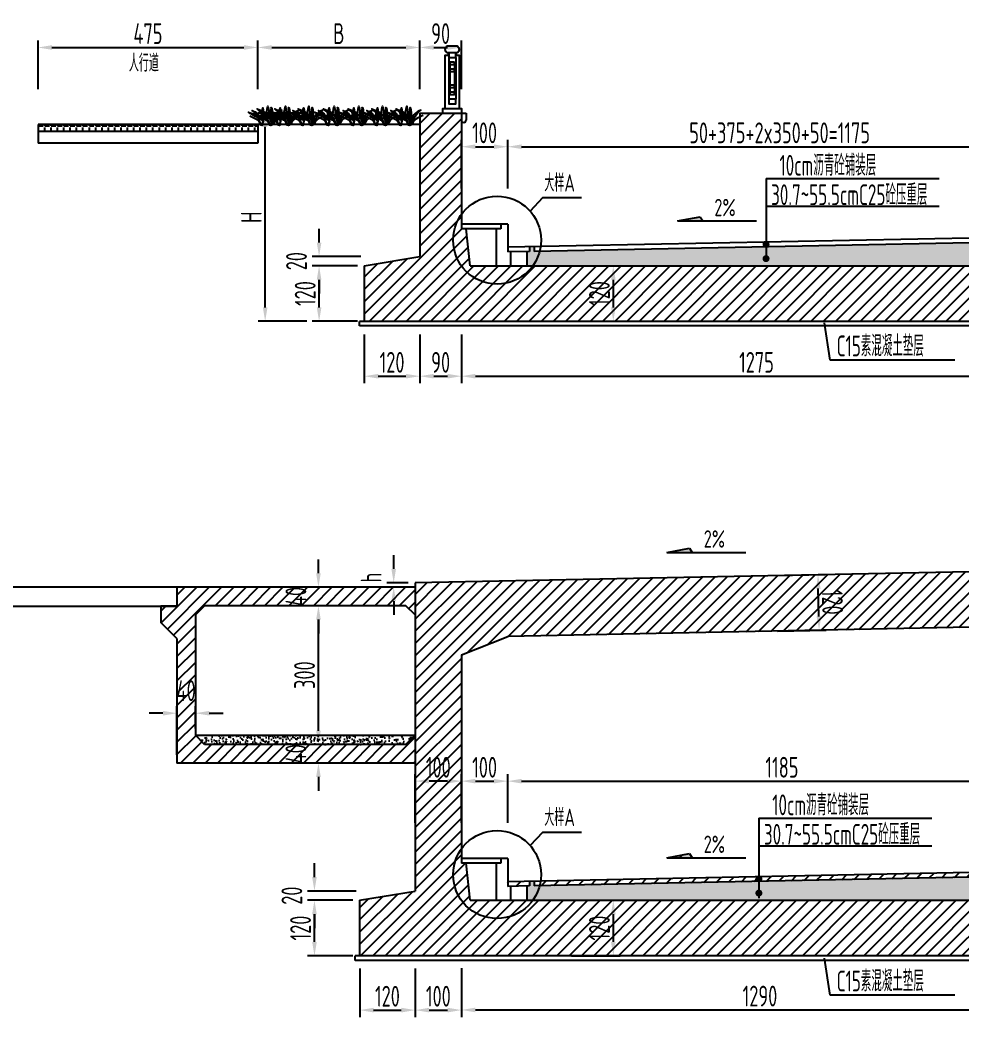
# Model space of a CAD drawing. Header units: millimetres. Extents: x -29538 to 115583, y -232866 to 15404.
# Drawn here: x -846 to 1190, y -2178 to -23 of the extents above; entities that cross this region are included whole.
import ezdxf
from ezdxf.enums import TextEntityAlignment as Align

# ---------------------------------------------------------------- set-up
doc = ezdxf.new("R2010")
doc.units = ezdxf.units.MM
doc.header["$LTSCALE"] = 10
doc.header["$MEASUREMENT"] = 0
for name, color, linetype in [('3', 3, 'Continuous'), ('填充', 8, 'Continuous'), ('尺寸', 4, 'Continuous'), ('文字', 7, 'Continuous'), ('标注', 4, 'Continuous'), ('栏杆', 8, 'Continuous'), ('次轮廓线', 7, 'Continuous'), ('轮廓线', 1, 'Continuous')]:
    doc.layers.add(name, color=color, linetype=linetype)
doc.styles.get("Standard").update_dxf_attribs({"font": 'gbenor.shx', "width": 0.75, "bigfont": 'gbcbig.shx'})
doc.dimstyles.new('150', dxfattribs={"dimscale": 15, "dimtxt": 3, "dimasz": 2, "dimexe": 1, "dimexo": 1, "dimgap": 0.5, "dimtad": 1, "dimdec": 1, "dimdsep": 46, "dimtxsty": 'Standard', "dimcen": 0.5, "dimadec": 0, "dimazin": 0, "dimtfac": 1, "dimtdec": 1, "dimtofl": 0, "dimtmove": 2, "dimatfit": 3, "dimfxl": 0, "dimtolj": 1, "dimtzin": 0, "dimarcsym": 0})

# ---------------------------------------------------------------- blocks, each defined once
blk = doc.blocks.new('*D1')
at = {"layer": 'Defpoints', "color": 0}
for p in [(17.9, -534.7), (-102.1, -674.7), (17.9, -793.3)]:
    blk.add_point(p, dxfattribs=at)
at = {"layer": '标注', "color": 0, "lineweight": -2}
for p, q in [((-102.1, -703.3), (-102.1, -808.3)), ((17.9, -703.3), (17.9, -808.3)), ((-72.1, -793.3), (-12.1, -793.3))]:
    blk.add_line(p, q, dxfattribs=at)
at = {"layer": '标注', "color": 0}
for points in [[(-72.1, -788.3), (-72.1, -798.3), (-102.1, -793.3)], [(-12.1, -788.3), (-12.1, -798.3), (17.9, -793.3)]]:
    blk.add_solid(points, dxfattribs=at)
at = {"layer": '标注', "color": 0, "insert": (-42.1, -763.3), "char_height": 45, "attachment_point": 5}
blk.add_mtext('\\A1;120', dxfattribs=at)
blk = doc.blocks.new('*D2')
at = {"layer": 'Defpoints', "color": 0}
for p in [(107.9, -474.7), (17.9, -534.7), (107.9, -793.3)]:
    blk.add_point(p, dxfattribs=at)
at = {"layer": '标注', "color": 0, "lineweight": -2}
for p, q in [((17.9, -703.3), (17.9, -808.3)), ((107.9, -703.3), (107.9, -808.3)), ((47.9, -793.3), (77.9, -793.3))]:
    blk.add_line(p, q, dxfattribs=at)
at = {"layer": '标注', "color": 0}
for points in [[(47.9, -788.3), (47.9, -798.3), (17.9, -793.3)], [(77.9, -788.3), (77.9, -798.3), (107.9, -793.3)]]:
    blk.add_solid(points, dxfattribs=at)
at = {"layer": '标注', "color": 0, "insert": (62.9, -763.3), "char_height": 45, "attachment_point": 5}
blk.add_mtext('\\A1;90', dxfattribs=at)
blk = doc.blocks.new('*D3')
at = {"layer": 'Defpoints', "color": 0}
for p in [(107.9, -474.7), (1382.9, -554.7), (1382.9, -793.3)]:
    blk.add_point(p, dxfattribs=at)
at = {"layer": '标注', "color": 0, "lineweight": -2}
for p, q in [((107.9, -703.3), (107.9, -808.3)), ((1382.9, -703.3), (1382.9, -808.3)), ((137.9, -793.3), (1352.9, -793.3))]:
    blk.add_line(p, q, dxfattribs=at)
at = {"layer": '标注', "color": 0}
for points in [[(137.9, -788.3), (137.9, -798.3), (107.9, -793.3)], [(1352.9, -788.3), (1352.9, -798.3), (1382.9, -793.3)]]:
    blk.add_solid(points, dxfattribs=at)
at = {"layer": '标注', "color": 0, "insert": (745.4, -763.3), "char_height": 45, "attachment_point": 5}
blk.add_mtext('\\A1;1275', dxfattribs=at)
blk = doc.blocks.new('*D8')
at = {"layer": 'Defpoints', "color": 0}
for p in [(-199.8, -554.7), (-102.1, -554.7), (-102.1, -674.7)]:
    blk.add_point(p, dxfattribs=at)
at = {"layer": '标注', "color": 0, "lineweight": -2}
for p, q in [((-117.1, -554.7), (-214.8, -554.7)), ((-199.8, -644.7), (-199.8, -584.7)), ((-117.1, -674.7), (-214.8, -674.7))]:
    blk.add_line(p, q, dxfattribs=at)
at = {"layer": '标注', "color": 0}
for points in [[(-204.8, -584.7), (-194.8, -584.7), (-199.8, -554.7)], [(-204.8, -644.7), (-194.8, -644.7), (-199.8, -674.7)]]:
    blk.add_solid(points, dxfattribs=at)
at = {"layer": '标注', "color": 0, "insert": (-229.8, -614.7), "char_height": 45, "attachment_point": 5, "rotation": 90}
blk.add_mtext('\\A1;120', dxfattribs=at)
blk = doc.blocks.new('*D9')
at = {"layer": 'Defpoints', "color": 0}
for p in [(-199.8, -534.7), (17.9, -534.7), (-102.1, -554.7)]:
    blk.add_point(p, dxfattribs=at)
at = {"layer": '标注', "color": 0, "lineweight": -2}
for p, q in [((-199.8, -504.7), (-199.8, -474.7)), ((-109.8, -534.7), (-214.8, -534.7)), ((-117.1, -554.7), (-214.8, -554.7)), ((-199.8, -584.7), (-199.8, -614.7))]:
    blk.add_line(p, q, dxfattribs=at)
at = {"layer": '标注', "color": 0}
for points in [[(-204.8, -504.7), (-194.8, -504.7), (-199.8, -534.7)], [(-204.8, -584.7), (-194.8, -584.7), (-199.8, -554.7)]]:
    blk.add_solid(points, dxfattribs=at)
at = {"layer": '标注', "color": 0, "insert": (-248.6, -544.7), "char_height": 45, "attachment_point": 5, "rotation": 90}
blk.add_mtext('\\A1;20', dxfattribs=at)
blk = doc.blocks.new('*D10')
at = {"color": 0, "lineweight": -2}
for p, q in [((346, -554.7), (451, -554.7)), ((436, -584.7), (436, -644.7)), ((346, -674.7), (451, -674.7))]:
    blk.add_line(p, q, dxfattribs=at)
at = {"color": 0}
for points in [[(431, -584.7), (441, -584.7), (436, -554.7)], [(431, -644.7), (441, -644.7), (436, -674.7)]]:
    blk.add_solid(points, dxfattribs=at)
at = {"layer": 'Defpoints', "color": 0}
for p in [(126.9, -554.7), (-112.1, -674.7), (436, -674.7)]:
    blk.add_point(p, dxfattribs=at)
at = {"color": 0, "insert": (406, -614.7), "char_height": 45, "attachment_point": 5, "rotation": 90}
blk.add_mtext('\\A1;120', dxfattribs=at)
blk = doc.blocks.new('*D11')
at = {"color": 0, "lineweight": -2}
for p, q in [((17.9, -173), (17.9, -68)), ((47.9, -83), (77.9, -83)), ((107.9, -173), (107.9, -68))]:
    blk.add_line(p, q, dxfattribs=at)
at = {"color": 0}
for points in [[(47.9, -78), (47.9, -88), (17.9, -83)], [(77.9, -78), (77.9, -88), (107.9, -83)]]:
    blk.add_solid(points, dxfattribs=at)
at = {"layer": 'Defpoints', "color": 0}
for p in [(107.9, -83), (17.9, -224.7), (107.9, -224.7)]:
    blk.add_point(p, dxfattribs=at)
at = {"color": 0, "insert": (62.9, -53), "char_height": 45, "attachment_point": 5}
blk.add_mtext('\\A1;90', dxfattribs=at)
blk = doc.blocks.new('*D12')
at = {"layer": 'Defpoints', "color": 0}
for p in [(207.9, -297.4), (207.9, -464.7), (107.9, -474.7)]:
    blk.add_point(p, dxfattribs=at)
at = {"layer": '标注', "color": 0, "lineweight": -2}
for p, q in [((107.9, -387.4), (107.9, -282.4)), ((137.9, -297.4), (177.9, -297.4)), ((207.9, -387.4), (207.9, -282.4))]:
    blk.add_line(p, q, dxfattribs=at)
at = {"layer": '标注', "color": 0}
for points in [[(137.9, -292.4), (137.9, -302.4), (107.9, -297.4)], [(177.9, -292.4), (177.9, -302.4), (207.9, -297.4)]]:
    blk.add_solid(points, dxfattribs=at)
at = {"layer": '标注', "color": 0, "insert": (157.9, -267.4), "char_height": 45, "attachment_point": 5}
blk.add_mtext('\\A1;100', dxfattribs=at)
blk = doc.blocks.new('*D13')
at = {"layer": 'Defpoints', "color": 0}
for p in [(1382.9, -297.4), (207.9, -464.7), (1382.9, -491.2)]:
    blk.add_point(p, dxfattribs=at)
at = {"layer": '标注', "color": 0, "lineweight": -2}
for p, q in [((207.9, -387.4), (207.9, -282.4)), ((237.9, -297.4), (1352.9, -297.4)), ((1382.9, -387.4), (1382.9, -282.4))]:
    blk.add_line(p, q, dxfattribs=at)
at = {"layer": '标注', "color": 0}
for points in [[(237.9, -292.4), (237.9, -302.4), (207.9, -297.4)], [(1352.9, -292.4), (1352.9, -302.4), (1382.9, -297.4)]]:
    blk.add_solid(points, dxfattribs=at)
at = {"layer": '标注', "color": 0, "insert": (795.4, -267.4), "char_height": 45, "attachment_point": 5}
blk.add_mtext('\\A1;50+375+2x350+50=1175', dxfattribs=at)
blk = doc.blocks.new('*D18')
at = {"layer": 'Defpoints', "color": 0}
for p in [(7.9, -1905.7), (-112.1, -2045.7), (7.9, -2163)]:
    blk.add_point(p, dxfattribs=at)
at = {"layer": '标注', "color": 0, "lineweight": -2}
for p, q in [((-112.1, -2073), (-112.1, -2178)), ((7.9, -2073), (7.9, -2178)), ((-82.1, -2163), (-22.1, -2163))]:
    blk.add_line(p, q, dxfattribs=at)
at = {"layer": '标注', "color": 0}
for points in [[(-82.1, -2158), (-82.1, -2168), (-112.1, -2163)], [(-22.1, -2158), (-22.1, -2168), (7.9, -2163)]]:
    blk.add_solid(points, dxfattribs=at)
at = {"layer": '标注', "color": 0, "insert": (-52.1, -2133), "char_height": 45, "attachment_point": 5}
blk.add_mtext('\\A1;120', dxfattribs=at)
blk = doc.blocks.new('*D23')
at = {"layer": 'Defpoints', "color": 0}
for p in [(107.9, -1845.7), (7.9, -1905.7), (107.9, -2163)]:
    blk.add_point(p, dxfattribs=at)
at = {"layer": '标注', "color": 0, "lineweight": -2}
for p, q in [((7.9, -2073), (7.9, -2178)), ((107.9, -2073), (107.9, -2178)), ((37.9, -2163), (77.9, -2163))]:
    blk.add_line(p, q, dxfattribs=at)
at = {"layer": '标注', "color": 0}
for points in [[(37.9, -2158), (37.9, -2168), (7.9, -2163)], [(77.9, -2158), (77.9, -2168), (107.9, -2163)]]:
    blk.add_solid(points, dxfattribs=at)
at = {"layer": '标注', "color": 0, "insert": (57.9, -2133), "char_height": 45, "attachment_point": 5}
blk.add_mtext('\\A1;100', dxfattribs=at)
blk = doc.blocks.new('*D24')
at = {"layer": 'Defpoints', "color": 0}
for p in [(107.9, -1845.7), (1397.9, -1925.4), (1397.9, -2162.7)]:
    blk.add_point(p, dxfattribs=at)
at = {"layer": '标注', "color": 0, "lineweight": -2}
for p, q in [((107.9, -2072.7), (107.9, -2177.7)), ((1397.9, -2072.7), (1397.9, -2177.7)), ((137.9, -2162.7), (1367.9, -2162.7))]:
    blk.add_line(p, q, dxfattribs=at)
at = {"layer": '标注', "color": 0}
for points in [[(137.9, -2157.7), (137.9, -2167.7), (107.9, -2162.7)], [(1367.9, -2157.7), (1367.9, -2167.7), (1397.9, -2162.7)]]:
    blk.add_solid(points, dxfattribs=at)
at = {"layer": '标注', "color": 0, "insert": (752.9, -2132.7), "char_height": 45, "attachment_point": 5}
blk.add_mtext('\\A1;1290', dxfattribs=at)
blk = doc.blocks.new('*D29')
at = {"layer": 'Defpoints', "color": 0}
for p in [(-209.8, -1925.7), (-112.1, -1925.7), (-112.1, -2045.7)]:
    blk.add_point(p, dxfattribs=at)
at = {"layer": '标注', "color": 0, "lineweight": -2}
for p, q in [((-127.1, -1925.7), (-224.8, -1925.7)), ((-209.8, -2015.7), (-209.8, -1955.7)), ((-127.1, -2045.7), (-224.8, -2045.7))]:
    blk.add_line(p, q, dxfattribs=at)
at = {"layer": '标注', "color": 0}
for points in [[(-214.8, -1955.7), (-204.8, -1955.7), (-209.8, -1925.7)], [(-214.8, -2015.7), (-204.8, -2015.7), (-209.8, -2045.7)]]:
    blk.add_solid(points, dxfattribs=at)
at = {"layer": '标注', "color": 0, "insert": (-239.8, -1985.7), "char_height": 45, "attachment_point": 5, "rotation": 90}
blk.add_mtext('\\A1;120', dxfattribs=at)
blk = doc.blocks.new('*D30')
at = {"layer": 'Defpoints', "color": 0}
for p in [(-209.8, -1905.7), (7.9, -1905.7), (-112.1, -1925.7)]:
    blk.add_point(p, dxfattribs=at)
at = {"layer": '标注', "color": 0, "lineweight": -2}
for p, q in [((-209.8, -1875.7), (-209.8, -1845.7)), ((-119.8, -1905.7), (-224.8, -1905.7)), ((-127.1, -1925.7), (-224.8, -1925.7)), ((-209.8, -1955.7), (-209.8, -1985.7))]:
    blk.add_line(p, q, dxfattribs=at)
at = {"layer": '标注', "color": 0}
for points in [[(-214.8, -1875.7), (-204.8, -1875.7), (-209.8, -1905.7)], [(-214.8, -1955.7), (-204.8, -1955.7), (-209.8, -1925.7)]]:
    blk.add_solid(points, dxfattribs=at)
at = {"layer": '标注', "color": 0, "insert": (-258.6, -1915.7), "char_height": 45, "attachment_point": 5, "rotation": 90}
blk.add_mtext('\\A1;20', dxfattribs=at)
blk = doc.blocks.new('*D31')
at = {"color": 0, "lineweight": -2}
for p, q in [((346, -1925.7), (451, -1925.7)), ((436, -1955.7), (436, -2015.7)), ((346, -2045.7), (451, -2045.7))]:
    blk.add_line(p, q, dxfattribs=at)
at = {"color": 0}
for points in [[(431, -1955.7), (441, -1955.7), (436, -1925.7)], [(431, -2015.7), (441, -2015.7), (436, -2045.7)]]:
    blk.add_solid(points, dxfattribs=at)
at = {"layer": 'Defpoints', "color": 0}
for p in [(126.9, -1925.7), (-122.1, -2045.7), (436, -2045.7)]:
    blk.add_point(p, dxfattribs=at)
at = {"color": 0, "insert": (406, -1985.7), "char_height": 45, "attachment_point": 5, "rotation": 90}
blk.add_mtext('\\A1;120', dxfattribs=at)
blk = doc.blocks.new('*D19')
at = {"layer": 'Defpoints', "color": 0}
for p in [(207.9, -1668.3), (107.9, -1845.7), (207.9, -1835.7)]:
    blk.add_point(p, dxfattribs=at)
at = {"layer": '标注', "color": 0, "lineweight": -2}
for p, q in [((107.9, -1758.3), (107.9, -1653.3)), ((207.9, -1758.3), (207.9, -1653.3)), ((137.9, -1668.3), (177.9, -1668.3))]:
    blk.add_line(p, q, dxfattribs=at)
at = {"layer": '标注', "color": 0}
for points in [[(137.9, -1663.3), (137.9, -1673.3), (107.9, -1668.3)], [(177.9, -1663.3), (177.9, -1673.3), (207.9, -1668.3)]]:
    blk.add_solid(points, dxfattribs=at)
at = {"layer": '标注', "color": 0, "insert": (157.9, -1638.3), "char_height": 45, "attachment_point": 5}
blk.add_mtext('\\A1;100', dxfattribs=at)
blk = doc.blocks.new('*D20')
at = {"layer": 'Defpoints', "color": 0}
for p in [(1392.9, -1668.3), (207.9, -1835.7), (1392.9, -1862)]:
    blk.add_point(p, dxfattribs=at)
at = {"layer": '标注', "color": 0, "lineweight": -2}
for p, q in [((207.9, -1758.3), (207.9, -1653.3)), ((1392.9, -1758.3), (1392.9, -1653.3)), ((237.9, -1668.3), (1362.9, -1668.3))]:
    blk.add_line(p, q, dxfattribs=at)
at = {"layer": '标注', "color": 0}
for points in [[(237.9, -1663.3), (237.9, -1673.3), (207.9, -1668.3)], [(1362.9, -1663.3), (1362.9, -1673.3), (1392.9, -1668.3)]]:
    blk.add_solid(points, dxfattribs=at)
at = {"layer": '标注', "color": 0, "insert": (800.4, -1638.3), "char_height": 45, "attachment_point": 5}
blk.add_mtext('\\A1;1185', dxfattribs=at)
blk = doc.blocks.new('箭头')
at = {"layer": '尺寸'}
blk.add_hatch(color=256, dxfattribs=at).paths.add_polyline_path([(0, 0), (-0.35, 0.6), (-3.63, 0)])
for p, q in [((-3.63, 0), (-0.35, 0.6)), ((-3.63, 0), (7.74, 0)), ((-0.35, 0.6), (0, 0))]:
    blk.add_line(p, q, dxfattribs=at)
blk = doc.blocks.new('*D33')
at = {"color": 0, "lineweight": -2}
for p, q in [((788.4, -1224.1), (893.4, -1222)), ((880.2, -1312.2), (879, -1252.3)), ((790.8, -1344), (895.8, -1341.9))]:
    blk.add_line(p, q, dxfattribs=at)
at = {"color": 0}
for points in [[(884, -1252.2), (874, -1252.4), (878.4, -1222.3)], [(885.2, -1312.1), (875.2, -1312.3), (880.8, -1342.2)]]:
    blk.add_solid(points, dxfattribs=at)
at = {"layer": 'Defpoints', "color": 0}
for p in [(773, -1224.4), (878.4, -1222.3), (775.4, -1344.3)]:
    blk.add_point(p, dxfattribs=at)
at = {"color": 0, "insert": (909.6, -1281.6), "char_height": 45, "attachment_point": 5, "rotation": 271.1458}
blk.add_mtext('\\A1;120', dxfattribs=at)
blk = doc.blocks.new('*D35')
at = {"color": 0, "lineweight": -2}
for p, q in [((7.9, -1758.3), (7.9, -1653.3)), ((107.9, -1758.3), (107.9, -1653.3)), ((77.9, -1668.3), (37.9, -1668.3))]:
    blk.add_line(p, q, dxfattribs=at)
at = {"color": 0}
for points in [[(37.9, -1663.3), (37.9, -1673.3), (7.9, -1668.3)], [(77.9, -1663.3), (77.9, -1673.3), (107.9, -1668.3)]]:
    blk.add_solid(points, dxfattribs=at)
at = {"layer": 'Defpoints', "color": 0}
for p in [(7.9, -1668.3), (107.9, -1835.7), (7.9, -1905.7)]:
    blk.add_point(p, dxfattribs=at)
at = {"color": 0, "insert": (57.9, -1638.3), "char_height": 45, "attachment_point": 5}
blk.add_mtext('\\A1;100', dxfattribs=at)
blk = doc.blocks.new('*D39')
at = {"color": 0, "lineweight": -2}
for p, q in [((-111.2, -1289.2), (-216.2, -1289.2)), ((-201.2, -1559.2), (-201.2, -1319.2)), ((-111.2, -1589.2), (-216.2, -1589.2))]:
    blk.add_line(p, q, dxfattribs=at)
at = {"color": 0}
for points in [[(-206.2, -1319.2), (-196.2, -1319.2), (-201.2, -1289.2)], [(-206.2, -1559.2), (-196.2, -1559.2), (-201.2, -1589.2)]]:
    blk.add_solid(points, dxfattribs=at)
at = {"layer": 'Defpoints', "color": 0}
for p in [(-201.2, -1289.2), (-12.1, -1289.2), (-12.1, -1589.2)]:
    blk.add_point(p, dxfattribs=at)
at = {"color": 0, "insert": (-231.2, -1439.2), "char_height": 45, "attachment_point": 5, "rotation": 90}
blk.add_mtext('\\A1;300', dxfattribs=at)
blk = doc.blocks.new('*D40')
at = {"color": 0, "lineweight": -2}
for p, q in [((-507.1, -1611.5), (-507.1, -1506.5)), ((-467.1, -1554.2), (-467.1, -1506.5)), ((-537.1, -1521.5), (-567.1, -1521.5)), ((-437.1, -1521.5), (-407.1, -1521.5))]:
    blk.add_line(p, q, dxfattribs=at)
at = {"color": 0}
for points in [[(-537.1, -1516.5), (-537.1, -1526.5), (-507.1, -1521.5)], [(-437.1, -1516.5), (-437.1, -1526.5), (-467.1, -1521.5)]]:
    blk.add_solid(points, dxfattribs=at)
at = {"layer": 'Defpoints', "color": 0}
for p in [(-507.1, -1521.5), (-467.1, -1569.2), (-507.1, -1629.2)]:
    blk.add_point(p, dxfattribs=at)
at = {"color": 0, "insert": (-487.1, -1472.8), "char_height": 45, "attachment_point": 5}
blk.add_mtext('\\A1;40', dxfattribs=at)
blk = doc.blocks.new('*D58')
at = {"color": 0, "lineweight": -2}
for p, q in [((-226.3, -224.7), (-331.3, -224.7)), ((-316.3, -644.7), (-316.3, -254.7)), ((-226.3, -674.7), (-331.3, -674.7))]:
    blk.add_line(p, q, dxfattribs=at)
at = {"color": 0}
for points in [[(-321.3, -254.7), (-311.3, -254.7), (-316.3, -224.7)], [(-321.3, -644.7), (-311.3, -644.7), (-316.3, -674.7)]]:
    blk.add_solid(points, dxfattribs=at)
at = {"layer": 'Defpoints', "color": 0}
for p in [(-316.3, -224.7), (17.9, -224.7), (-112.1, -674.7)]:
    blk.add_point(p, dxfattribs=at)
at = {"color": 0, "insert": (-346.3, -449.7), "char_height": 45, "attachment_point": 5, "rotation": 90}
blk.add_mtext('\\A1;H', dxfattribs=at)
blk = doc.blocks.new('*D59')
at = {"color": 0, "lineweight": -2}
for p, q in [((-201.2, -1559.2), (-201.2, -1529.2)), ((-111.2, -1589.2), (-216.2, -1589.2)), ((-111.2, -1629.2), (-216.2, -1629.2)), ((-201.2, -1659.2), (-201.2, -1689.2))]:
    blk.add_line(p, q, dxfattribs=at)
at = {"color": 0}
for points in [[(-206.2, -1559.2), (-196.2, -1559.2), (-201.2, -1589.2)], [(-206.2, -1659.2), (-196.2, -1659.2), (-201.2, -1629.2)]]:
    blk.add_solid(points, dxfattribs=at)
at = {"layer": 'Defpoints', "color": 0}
for p in [(-201.2, -1589.2), (-12.1, -1589.2), (7.9, -1629.2)]:
    blk.add_point(p, dxfattribs=at)
at = {"color": 0, "insert": (-249.9, -1609.2), "char_height": 45, "attachment_point": 5, "rotation": 90}
blk.add_mtext('\\A1;40', dxfattribs=at)
blk = doc.blocks.new('*D60')
at = {"color": 0, "lineweight": -2}
for p, q in [((-38.6, -1209.7), (-38.6, -1179.7)), ((-7.1, -1239.7), (-53.6, -1239.7)), ((-7.1, -1249.2), (-53.6, -1249.2)), ((-38.6, -1279.2), (-38.6, -1309.2))]:
    blk.add_line(p, q, dxfattribs=at)
at = {"color": 0}
for points in [[(-43.6, -1209.7), (-33.6, -1209.7), (-38.6, -1239.7)], [(-43.6, -1279.2), (-33.6, -1279.2), (-38.6, -1249.2)]]:
    blk.add_solid(points, dxfattribs=at)
at = {"layer": 'Defpoints', "color": 0}
for p in [(-38.6, -1239.7), (7.9, -1239.7), (7.9, -1249.2)]:
    blk.add_point(p, dxfattribs=at)
at = {"color": 0, "insert": (-87.3, -1228.6), "char_height": 45, "attachment_point": 5, "rotation": 90}
blk.add_mtext('\\A1;h', dxfattribs=at)
blk = doc.blocks.new('*D67')
at = {"color": 0, "lineweight": -2}
for p, q in [((-201.2, -1219.2), (-201.2, -1189.2)), ((-111.2, -1249.2), (-216.2, -1249.2)), ((-111.2, -1289.2), (-216.2, -1289.2)), ((-201.2, -1319.2), (-201.2, -1349.2))]:
    blk.add_line(p, q, dxfattribs=at)
at = {"color": 0}
for points in [[(-206.2, -1219.2), (-196.2, -1219.2), (-201.2, -1249.2)], [(-206.2, -1319.2), (-196.2, -1319.2), (-201.2, -1289.2)]]:
    blk.add_solid(points, dxfattribs=at)
at = {"layer": 'Defpoints', "color": 0}
for p in [(-201.2, -1249.2), (7.9, -1249.2), (-12.1, -1289.2)]:
    blk.add_point(p, dxfattribs=at)
at = {"color": 0, "insert": (-249.9, -1269.2), "char_height": 45, "attachment_point": 5, "rotation": 90}
blk.add_mtext('\\A1;40', dxfattribs=at)
blk = doc.blocks.new('*D76')
at = {"color": 0, "lineweight": -2}
for p, q in [((-807.1, -173), (-807.1, -68)), ((-777.1, -83), (-362.1, -83)), ((-332.1, -173), (-332.1, -68))]:
    blk.add_line(p, q, dxfattribs=at)
at = {"color": 0}
for points in [[(-777.1, -78), (-777.1, -88), (-807.1, -83)], [(-362.1, -78), (-362.1, -88), (-332.1, -83)]]:
    blk.add_solid(points, dxfattribs=at)
at = {"layer": 'Defpoints', "color": 0}
for p in [(-332.1, -83), (-807.1, -249.7), (-332.1, -249.7)]:
    blk.add_point(p, dxfattribs=at)
at = {"color": 0, "insert": (-569.6, -53), "char_height": 45, "attachment_point": 5}
blk.add_mtext('\\A1;475', dxfattribs=at)
blk = doc.blocks.new('*D80')
at = {"color": 0, "lineweight": -2}
for p, q in [((-332.1, -173), (-332.1, -68)), ((-302.1, -83), (-12.1, -83)), ((17.9, -173), (17.9, -68))]:
    blk.add_line(p, q, dxfattribs=at)
at = {"color": 0}
for points in [[(-302.1, -78), (-302.1, -88), (-332.1, -83)], [(-12.1, -78), (-12.1, -88), (17.9, -83)]]:
    blk.add_solid(points, dxfattribs=at)
at = {"layer": 'Defpoints', "color": 0}
for p in [(17.9, -83), (17.9, -224.7), (-332.1, -249.7)]:
    blk.add_point(p, dxfattribs=at)
at = {"color": 0, "insert": (-157.1, -53), "char_height": 45, "attachment_point": 5}
blk.add_mtext('\\A1;B', dxfattribs=at)
blk = doc.blocks.new('栏杆')
at = {"layer": '栏杆'}
blk.add_lwpolyline([(-10, 110), (10, 110, 0.671593), (10, 125), (-10, 125, 0.671593), (-10, 110)], format="xyb", dxfattribs=at)
for points in [[(-7.5, 105), (-9, 105), (-9, 110), (9, 110), (9, 105), (7.5, 105)], [(-7.5, 105), (-15, 105), (-15, -10)], [(-7.5, 100), (-7.5, 10)], [(-5, 90), (-5, 20)], [(5, 90), (5, 20)], [(15, -10), (15, -10), (15, 105), (7.5, 105)], [(7.5, 100), (7.5, 10)]]:
    blk.add_lwpolyline(points, dxfattribs=at)
for points in [[(-7.5, 110), (7.5, 110), (7.5, 100), (-7.5, 100)], [(-5, 90), (5, 90), (5, 85), (-5, 85)], [(-5, 75), (5, 75), (5, 70), (-5, 70)], [(-5, 40), (5, 40), (5, 35), (-5, 35)], [(-5, 25), (5, 25), (5, 20), (-5, 20)], [(-7.5, 10), (7.5, 10), (7.5, 0), (-7.5, 0)]]:
    blk.add_lwpolyline(points, close=True, dxfattribs=at)

msp = doc.modelspace()

# ---------------------------------------------------------------- hatches: boundary and pattern name
at = {"layer": '填充'}
h = msp.add_hatch(dxfattribs=at)
h.set_pattern_fill('ANSI31', color=256, scale=150, style=0)
h.paths.add_polyline_path([(1482.87, -674.75), (1482.87, -554.75), (261.94, -554.75, -0.7282378), (89.84, -499.25, -0.1578684), (107.87, -443.57), (107.87, -224.75), (17.87, -224.75), (12.99, -224.75, 0.0436362), (7.87, -231.68), (7.87, -239.75, 1), (17.87, -239.75), (17.87, -534.75), (-102.13, -554.75), (-102.13, -674.75)])
h.paths.add_polyline_path([(261.94, -554.75), (126.86, -554.75), (117.87, -474.75), (107.87, -474.75), (107.87, -443.57, 0.1578684), (89.84, -499.25, 0.7282378)], flags=17)
h = msp.add_hatch(dxfattribs=at)
h.set_pattern_fill('ANGLE', color=256, scale=50, style=0)
h.set_pattern_definition([(0, (-50, -4899.597), (0, 13.75), [10, -3.75]), (90, (-50, -4899.597), (-13.75, 8e-16), [10, -3.75])])
h.paths.add_polyline_path([(-332.13, -249.75), (-807.13, -249.75), (-807.13, -264.75), (-332.13, -264.75)])
h = msp.add_hatch(dxfattribs=at)
h.set_pattern_fill('AR-CONC', color=256, scale=5, style=0)
h.set_pattern_definition([(50, (0, -1084.277), (35.863, -3.1376), [3.75, -41.25]), (355, (0, -1084.277), (-6.9376, 37.6096), [3, -33]), (100.4514, (2.99, -1084.54), (28.9255, 34.472), [3.187, -35.0571]), (46.1842, (0, -1074.277), (53.362, -8.276), [5.625, -61.875]), (96.6356, (4.447, -1074.967), (46.7331, 48.7059), [4.7805, -52.5856]), (351.1842, (0, -1074.277), (46.7331, 48.706), [4.5, -49.5]), (21, (5, -1076.777), (29.84535, -20.13094), [3.75, -41.25]), (326, (5, -1076.777), (12.1658, 36.2575), [3, -33]), (71.4514, (7.487, -1078.455), (42.0111, 16.1265), [3.187, -35.0571]), (37.5, (0, -1084.277), (0.60799, 16.64469), [0, -32.6, 0, -33.5, 0, -33.125]), (7.5, (0, -1084.277), (13.15348, 19.72059), [0, -19.1, 0, -31.85, 0, -12.625]), (327.5, (-11.15, -1084.277), (26.69112, -1.12774), [0, -12.5, 0, -39, 0, -51.75]), (317.5, (-16.15, -1084.277), (29.1593, 5.00525), [0, -16.25, 0, -25.9, 0, -36.75])])
h.paths.add_polyline_path([(1382.87, -554.75), (1382.87, -501.25), (262.87, -523.65), (262.87, -513.65), (252.87, -513.85), (252.87, -523.95), (247.87, -524.05), (247.87, -554.75)])
h.paths.add_polyline_path([(1382.87, -501.25), (1382.87, -554.75), (1482.87, -554.75), (1482.87, -499.25)])
h = msp.add_hatch(dxfattribs=at)
h.set_pattern_fill('ANSI31', color=256, scale=150, style=0)
h.paths.add_polyline_path([(7.87, -1239.68), (7.87, -1905.68), (-112.13, -1925.68), (-112.13, -2045.68), (1482.87, -2045.68), (1482.87, -1210.18)])
h.paths.add_polyline_path([(1342.87, -1332.98), (1442.87, -1372.98), (1442.87, -1875.68), (1392.87, -1925.68), (261.94, -1925.68, -0.7282378), (89.84, -1870.18, -0.1578684), (107.87, -1814.5), (107.87, -1395.68), (207.87, -1355.68)], flags=16)
h.paths.add_polyline_path([(1422.28, -1782.08), (1437.87, -1782.08), (1437.87, -1871.08), (750.56, -1884.82), (750.56, -1906.41, -0.4142136), (754.31, -1910.16, -1), (746.81, -1910.16, -0.4142136), (750.56, -1906.41), (750.56, -1884.82), (264.87, -1894.54), (264.87, -1884.54), (254.87, -1884.74), (254.87, -1894.74), (207.87, -1895.68), (207.87, -1885.68), (1382.87, -1862.18), (1351.05, -1830.36), (1411.83, -1830.36), (1417.32, -1786.46, -0.3782425)], flags=0)
h.paths.add_polyline_path([(551.73, -1833.64), (601.07, -1824.67), (606.24, -1833.64)], flags=0)
h.paths.add_polyline_path([(754.31, -1879.31, -1), (746.81, -1879.31, -1)], flags=0)
h.paths.add_polyline_path([(126.86, -1925.68), (117.87, -1845.68), (107.87, -1845.68), (107.87, -1814.5, 0.1578684), (89.84, -1870.18, 0.7282378), (261.94, -1925.68)], flags=16)
h = msp.add_hatch(dxfattribs=at)
h.set_pattern_fill('ANSI31', color=256, scale=150, style=0)
h.set_pattern_definition([(45, (-10, 0), (-13.25825, 13.25825), [])])
h.paths.add_polyline_path([(7.87, -1629.18), (7.87, -1569.18), (-12.13, -1589.18), (-447.13, -1589.18), (-467.13, -1569.18), (-467.13, -1309.18), (-447.13, -1289.18), (-12.13, -1289.18), (7.87, -1309.18), (7.87, -1249.18), (-507.13, -1249.18), (-507.13, -1290.18), (-542.13, -1290.18), (-542.13, -1325.18), (-507.13, -1360.18), (-507.13, -1629.18)])
h.paths.add_polyline_path([(-516.23, -1439), (-458.03, -1439), (-458.03, -1506.5), (-516.23, -1506.5)], flags=25)
h.paths.add_polyline_path([(-283.66, -1638.28), (-283.66, -1580.08), (-216.16, -1580.08), (-216.16, -1638.28)], flags=9)
h.paths.add_polyline_path([(-283.66, -1298.28), (-283.66, -1240.08), (-216.16, -1240.08), (-216.16, -1298.28)], flags=9)
h = msp.add_hatch(dxfattribs=at)
h.set_pattern_fill('AR-CONC', color=256, scale=3, style=0)
h.set_pattern_definition([(50, (-10, 313.11), (21.5178, -1.88256), [2.25, -24.75]), (355, (-10, 313.11), (-4.16254, 22.56576), [1.8, -19.8]), (100.4514, (-8.207, 312.952), (17.35528, 20.68319), [1.9122, -21.03426]), (46.1842, (-10, 319.11), (32.01723, -4.96557), [3.375, -37.125]), (96.6356, (-7.332, 318.695), (28.0399, 29.22354), [2.8683, -31.5514]), (351.1842, (-10, 319.11), (28.03986, 29.22356), [2.7, -29.7]), (21, (-7, 317.61), (17.90721, -12.07857), [2.25, -24.75]), (326, (-7, 317.61), (7.29946, 21.7545), [1.8, -19.8]), (71.4514, (-5.508, 316.603), (25.20668, 9.67591), [1.9122, -21.03426]), (37.5, (-10, 313.109), (0.364796, 9.986816), [0, -19.56, 0, -20.1, 0, -19.875]), (7.5, (-10, 313.109), (7.892086, 11.83235), [0, -11.46, 0, -19.11, 0, -7.575]), (327.5, (-16.69, 313.109), (16.014673, -0.676646), [0, -7.5, 0, -23.4, 0, -31.05]), (317.5, (-19.69, 313.109), (17.49559, 3.00315), [0, -9.75, 0, -15.54, 0, -22.05])])
h.paths.add_polyline_path([(-467.13, -1569.18), (-447.13, -1589.18), (-12.13, -1589.18), (7.87, -1569.18)])
h = msp.add_hatch(dxfattribs=at)
h.set_pattern_fill('AR-CONC', color=256, scale=5, style=0)
h.set_pattern_definition([(50, (0, 272.81), (35.863, -3.1376), [3.75, -41.25]), (355, (0, 272.81), (-6.93757, 37.6096), [3, -33]), (100.4514, (2.99, 272.548), (28.92547, 34.47198), [3.187, -35.0571]), (46.1842, (0, 282.81), (53.36205, -8.27595), [5.625, -61.875]), (96.6356, (4.447, 282.12), (46.7331, 48.7059), [4.7805, -52.5856]), (351.1842, (0, 282.81), (46.7331, 48.7059), [4.5, -49.5]), (21, (5, 280.31), (29.84535, -20.13094), [3.75, -41.25]), (326, (5, 280.31), (12.16577, 36.2575), [3, -33]), (71.4514, (7.487, 278.63), (42.01113, 16.12652), [3.187, -35.0571]), (37.5, (0, 272.809), (0.60799, 16.64469), [0, -32.6, 0, -33.5, 0, -33.125]), (7.5, (0, 272.81), (13.15348, 19.72059), [0, -19.1, 0, -31.85, 0, -12.625]), (327.5, (-11.15, 272.809), (26.69112, -1.127744), [0, -12.5, 0, -39, 0, -51.75]), (317.5, (-16.15, 272.81), (29.1593, 5.00525), [0, -16.25, 0, -25.9, 0, -36.75])])
h.paths.add_polyline_path([(1397.87, -1871.88), (262.87, -1894.58), (262.87, -1884.58), (252.87, -1884.78), (252.87, -1894.88), (247.87, -1894.98), (247.87, -1925.68), (1397.87, -1925.68)])
h.paths.add_polyline_path([(1447.87, -1875.68), (1447.87, -1870.88), (1397.87, -1871.88), (1397.87, -1925.68)])

# ---------------------------------------------------------------- linework, layer by layer
for p, q in [((-332.13, -264.75), (-807.13, -264.75)), ((-332.13, -289.75), (-807.13, -289.75)), ((282.89, -408.16), (256.34, -436.71)), ((367.49, -408.16), (282.89, -408.16)), ((904.86, -758.72), (892.05, -678.2)), ((1174.29, -758.72), (904.86, -758.72)), ((-467.13, -1569.18), (7.87, -1569.18)), ((282.89, -1779.09), (256.34, -1807.63)), ((367.49, -1779.09), (282.89, -1779.09)), ((-122.13, -2055.68), (-122.13, -2045.68)), ((3087.87, -2055.68), (-122.13, -2055.68)), ((904.86, -2131.01), (892.05, -2050.49)), ((1174.29, -2131.01), (904.86, -2131.01))]:
    msp.add_line(p, q)
at = {"ltscale": 100}
for p, q in [((766.1, -366.41), (1139.98, -366.41)), ((766.1, -366.41), (766.1, -539.23)), ((766.1, -426.01), (1139.98, -426.01)), ((750.56, -1748.38), (1124.44, -1748.38)), ((750.56, -1748.38), (750.56, -1921.2)), ((750.56, -1807.98), (1124.44, -1807.98))]:
    msp.add_line(p, q, dxfattribs=at)
msp.add_lwpolyline([(67.87, -224.75), (67.87, -214.75), (107.87, -214.75), (107.87, -224.75)])
at = {"const_width": 7.5}
for points in [[(762.35, -508.38, 1), (769.85, -508.38, 1)], [(762.35, -539.23, 1), (769.85, -539.23, 1)], [(746.81, -1879.31, 1), (754.31, -1879.31, 1)], [(746.81, -1910.16, 1), (754.31, -1910.16, 1)]]:
    msp.add_lwpolyline(points, format="xyb", close=True, dxfattribs=at)
for centre in [(184.84, -499.25), (184.84, -1870.18)]:
    msp.add_circle(centre, 95)
at = {"layer": '3', "color": 9}
for points in [[(-321.08, -240.54, -0.013375), (-352.43, -223.02, -0.001492), (-320.69, -232.76, -0.302407), (-314.79, -240.01, 0.1063996), (-333.39, -215.54, -0.2267195), (-313.43, -234.57, -0.091203), (-310.26, -209.87, -0.074282), (-309.06, -236.86)], [(-349.67, -230.75, -0.0394978), (-337.97, -236.42, -0.232087), (-326, -250.59, 0.1911867), (-344.59, -219.21, -0.2267195), (-324.64, -238.24, -0.091203), (-321.46, -213.54, -0.1239074), (-322.95, -251.37, -0.0624947), (-317.16, -233.45)], [(-330.51, -230.75, -0.0394978), (-318.8, -236.42, -0.232087), (-306.83, -250.59, 0.1911867), (-325.42, -219.21, -0.2267195), (-305.47, -238.24, -0.091203), (-302.3, -213.54, -0.1239074), (-303.79, -251.37, -0.0624947), (-297.99, -233.45)], [(-283.32, -240.54, -0.013375), (-314.67, -223.02, -0.001492), (-282.93, -232.76, -0.302407), (-277.03, -240.01, 0.1063996), (-295.63, -215.54, -0.2267195), (-275.67, -234.57, -0.091203), (-272.5, -209.87, -0.074282), (-271.3, -236.86)], [(-311.91, -230.75, -0.0394978), (-300.21, -236.42, -0.232087), (-288.24, -250.59, 0.1911867), (-306.83, -219.21, -0.2267195), (-286.88, -238.24, -0.091203), (-283.7, -213.54, -0.1239074), (-285.2, -251.37, -0.0624947), (-279.4, -233.45)], [(-275.1, -229.92, 0.0394978), (-286.8, -235.59, 0.232087), (-298.77, -249.75, -0.1911867), (-280.18, -218.37, 0.2267195), (-300.13, -237.4, 0.091203), (-303.31, -212.71, 0.1239074), (-301.82, -250.54, 0.0624947), (-307.61, -232.62)], [(-292.75, -230.75, -0.0394978), (-281.04, -236.42, -0.232087), (-269.07, -250.59, 0.1911867), (-287.67, -219.21, -0.2267195), (-267.71, -238.24, -0.091203), (-264.54, -213.54, -0.1239074), (-266.03, -251.37, -0.0624947), (-260.23, -233.45)], [(-237.34, -229.92, 0.0394978), (-249.04, -235.59, 0.232087), (-261.01, -249.75, -0.1911867), (-242.42, -218.37, 0.2267195), (-262.37, -237.4, 0.091203), (-265.55, -212.71, 0.1239074), (-264.06, -250.54, 0.0624947), (-269.85, -232.62)], [(-232.81, -240.54, -0.013375), (-264.16, -223.02, -0.001492), (-232.41, -232.76, -0.302407), (-226.52, -240.01, 0.1063996), (-245.11, -215.54, -0.2267195), (-225.16, -234.57, -0.091203), (-221.98, -209.87, -0.074282), (-220.79, -236.86)], [(-261.4, -230.75, -0.0394978), (-249.69, -236.42, -0.232087), (-237.73, -250.59, 0.1911867), (-256.32, -219.21, -0.2267195), (-236.36, -238.24, -0.091203), (-233.19, -213.54, -0.1239074), (-234.68, -251.37, -0.0624947), (-228.89, -233.45)], [(-242.23, -230.75, -0.0394978), (-230.53, -236.42, -0.232087), (-218.56, -250.59, 0.1911867), (-237.15, -219.21, -0.2267195), (-217.2, -238.24, -0.091203), (-214.02, -213.54, -0.1239074), (-215.51, -251.37, -0.0624947), (-209.72, -233.45)], [(-186.82, -229.92, 0.0394978), (-198.53, -235.59, 0.232087), (-210.5, -249.75, -0.1911867), (-191.91, -218.37, 0.2267195), (-211.86, -237.4, 0.091203), (-215.03, -212.71, 0.1239074), (-213.54, -250.54, 0.0624947), (-219.34, -232.62)], [(-177.7, -240.54, -0.013375), (-209.05, -223.02, -0.001492), (-177.31, -232.76, -0.302407), (-171.41, -240.01, 0.1063996), (-190.01, -215.54, -0.2267195), (-170.05, -234.57, -0.091203), (-166.88, -209.87, -0.074282), (-165.68, -236.86)], [(-206.29, -230.75, -0.0394978), (-194.59, -236.42, -0.232087), (-182.62, -250.59, 0.1911867), (-201.21, -219.21, -0.2267195), (-181.26, -238.24, -0.091203), (-178.08, -213.54, -0.1239074), (-179.58, -251.37, -0.0624947), (-173.78, -233.45)], [(-187.13, -230.75, -0.0394978), (-175.42, -236.42, -0.232087), (-163.45, -250.59, 0.1911867), (-182.05, -219.21, -0.2267195), (-162.09, -238.24, -0.091203), (-158.92, -213.54, -0.1239074), (-160.41, -251.37, -0.0624947), (-154.61, -233.45)], [(-131.72, -229.92, 0.0394978), (-143.42, -235.59, 0.232087), (-155.39, -249.75, -0.1911867), (-136.8, -218.37, 0.2267195), (-156.75, -237.4, 0.091203), (-159.93, -212.71, 0.1239074), (-158.44, -250.54, 0.0624947), (-164.23, -232.62)], [(-124.41, -240.54, -0.013375), (-155.76, -223.02, -0.001492), (-124.02, -232.76, -0.302407), (-118.12, -240.01, 0.1063996), (-136.71, -215.54, -0.2267195), (-116.76, -234.57, -0.091203), (-113.58, -209.87, -0.074282), (-112.39, -236.86)], [(-153, -230.75, -0.0394978), (-141.3, -236.42, -0.232087), (-129.33, -250.59, 0.1911867), (-147.92, -219.21, -0.2267195), (-127.97, -238.24, -0.091203), (-124.79, -213.54, -0.1239074), (-126.28, -251.37, -0.0624947), (-120.49, -233.45)], [(-133.83, -230.75, -0.0394978), (-122.13, -236.42, -0.232087), (-110.16, -250.59, 0.1911867), (-128.75, -219.21, -0.2267195), (-108.8, -238.24, -0.091203), (-105.62, -213.54, -0.1239074), (-107.12, -251.37, -0.0624947), (-101.32, -233.45)], [(-78.43, -229.92, 0.0394978), (-90.13, -235.59, 0.232087), (-102.1, -249.75, -0.1911867), (-83.51, -218.37, 0.2267195), (-103.46, -237.4, 0.091203), (-106.64, -212.71, 0.1239074), (-105.14, -250.54, 0.0624947), (-110.94, -232.62)], [(-73.26, -240.54, -0.013375), (-104.61, -223.02, -0.001492), (-72.87, -232.76, -0.302407), (-66.97, -240.01, 0.1063996), (-85.57, -215.54, -0.2267195), (-65.61, -234.57, -0.091203), (-62.44, -209.87, -0.074282), (-61.24, -236.86)], [(-101.85, -230.75, -0.0394978), (-90.15, -236.42, -0.232087), (-78.18, -250.59, 0.1911867), (-96.77, -219.21, -0.2267195), (-76.82, -238.24, -0.091203), (-73.64, -213.54, -0.1239074), (-75.13, -251.37, -0.0624947), (-69.34, -233.45)], [(-82.69, -230.75, -0.0394978), (-70.98, -236.42, -0.232087), (-59.01, -250.59, 0.1911867), (-77.6, -219.21, -0.2267195), (-57.65, -238.24, -0.091203), (-54.48, -213.54, -0.1239074), (-55.97, -251.37, -0.0624947), (-50.17, -233.45)], [(-27.28, -229.92, 0.0394978), (-38.98, -235.59, 0.232087), (-50.95, -249.75, -0.1911867), (-32.36, -218.37, 0.2267195), (-52.31, -237.4, 0.091203), (-55.49, -212.71, 0.1239074), (-54, -250.54, 0.0624947), (-59.79, -232.62)], [(-21.1, -240.54, -0.013375), (-52.45, -223.02, -0.001492), (-20.71, -232.76, -0.302407), (-14.81, -240.01, 0.1063996), (-33.41, -215.54, -0.2267195), (-13.45, -234.57, -0.091203), (-10.28, -209.87, -0.074282), (-9.08, -236.86)], [(-49.69, -230.75, -0.0394978), (-37.99, -236.42, -0.232087), (-26.02, -250.59, 0.1911867), (-44.61, -219.21, -0.2267195), (-24.66, -238.24, -0.091203), (-21.48, -213.54, -0.1239074), (-22.98, -251.37, -0.0624947), (-17.18, -233.45)], [(-30.53, -230.75, -0.0394978), (-18.82, -236.42, -0.232087), (-6.85, -250.59, 0.1911867), (-25.45, -219.21, -0.2267195), (-5.49, -238.24, -0.091203), (-2.32, -213.54, -0.1239074), (-3.81, -251.37, -0.0624947), (1.99, -233.45)], [(24.88, -229.92, 0.0394978), (13.18, -235.59, 0.232087), (1.21, -249.75, -0.1911867), (19.8, -218.37, 0.2267195), (-0.15, -237.4, 0.091203), (-3.33, -212.71, 0.1239074), (-1.84, -250.54, 0.0624947), (-7.63, -232.62)]]:
    msp.add_lwpolyline(points, format="xyb", dxfattribs=at)
at = {"layer": 'Defpoints', "color": 9}
msp.add_line((7.87, -1249.18), (7.87, -1309.18), dxfattribs=at)
at = {"layer": '次轮廓线'}
for p, q in [((207.87, -464.75), (107.87, -464.75)), ((192.87, -464.75), (192.87, -474.75)), ((207.87, -464.75), (207.87, -524.85)), ((192.87, -474.75), (107.87, -474.75)), ((182.87, -474.75), (182.87, -554.75)), ((1382.87, -491.25), (207.87, -514.75)), ((254.87, -513.85), (254.87, -523.81)), ((1482.87, -499.25), (264.87, -523.61)), ((264.87, -513.65), (264.87, -523.61)), ((254.87, -523.81), (207.87, -524.75)), ((213.87, -524.63), (213.87, -554.75)), ((248.87, -523.93), (248.87, -554.75)), ((-112.13, -684.75), (-112.13, -674.75)), ((3077.87, -684.75), (-112.13, -684.75)), ((-507.13, -1249.18), (-1107.13, -1249.18)), ((-1107.13, -1290.18), (-507.13, -1290.18)), ((207.87, -1835.68), (107.87, -1835.68)), ((192.87, -1845.68), (107.87, -1845.68)), ((182.87, -1845.68), (182.87, -1925.68)), ((192.87, -1835.68), (192.87, -1845.68)), ((207.87, -1835.68), (207.87, -1895.78)), ((1397.87, -1861.88), (207.87, -1885.68)), ((1442.87, -1870.98), (264.87, -1894.54)), ((254.87, -1894.74), (207.87, -1895.68)), ((213.87, -1895.56), (213.87, -1925.68)), ((248.87, -1894.86), (248.87, -1925.68)), ((254.87, -1884.78), (254.87, -1894.74)), ((264.87, -1884.58), (264.87, -1894.54))]:
    msp.add_line(p, q, dxfattribs=at)
at = {"layer": '轮廓线'}
for p, q in [((17.87, -224.75), (117.87, -224.75)), ((17.87, -224.75), (17.87, -534.75)), ((107.87, -224.75), (107.87, -474.75)), ((117.87, -224.75), (117.87, -239.75)), ((-807.13, -249.75), (-807.13, -289.75)), ((17.87, -249.75), (-807.13, -249.75)), ((-332.13, -249.75), (-332.13, -289.75)), ((126.86, -554.75), (117.87, -474.75)), ((-102.13, -554.75), (17.87, -534.75)), ((-102.13, -554.75), (-102.13, -674.75)), ((126.86, -554.75), (2838.88, -554.75)), ((3077.87, -674.75), (-112.13, -674.75)), ((1482.87, -1210.18), (7.87, -1239.68)), ((7.87, -1249.18), (-507.13, -1249.18)), ((-507.13, -1249.18), (-507.13, -1290.18)), ((7.87, -1239.68), (7.87, -1905.68)), ((-507.13, -1290.18), (-542.13, -1290.18)), ((-542.13, -1290.18), (-542.13, -1325.18)), ((-467.13, -1309.18), (-447.13, -1289.18)), ((-12.13, -1289.18), (-447.13, -1289.18)), ((7.87, -1309.18), (-12.13, -1289.18)), ((-467.13, -1309.18), (-467.13, -1569.18)), ((-507.13, -1360.18), (-542.13, -1325.18)), ((1342.87, -1332.98), (207.87, -1355.68)), ((107.87, -1395.68), (207.87, -1355.68)), ((-507.13, -1360.18), (-507.13, -1629.18)), ((107.87, -1395.68), (107.87, -1845.68)), ((-447.13, -1589.18), (-467.13, -1569.18)), ((-12.13, -1589.18), (7.87, -1569.18)), ((-12.13, -1589.18), (-447.13, -1589.18)), ((7.87, -1629.18), (-507.13, -1629.18)), ((126.86, -1925.68), (117.87, -1845.68)), ((-112.13, -1925.68), (7.87, -1905.68)), ((-112.13, -1925.68), (-112.13, -2045.68)), ((126.86, -1925.68), (1392.87, -1925.68)), ((3087.87, -2045.68), (-122.13, -2045.68))]:
    msp.add_line(p, q, dxfattribs=at)
msp.add_arc((112.87, -239.75), 5, 180, 0, dxfattribs=at)

# ---------------------------------------------------------------- block references
at = {"xscale": -1}
msp.add_blockref('栏杆', (87.87, -204.75), dxfattribs=at)
at = {"layer": '尺寸', "xscale": 15, "yscale": 15, "zscale": 15}
for p in [(629.18, -457.73), (606.24, -1173.94), (606.24, -1833.64)]:
    msp.add_blockref('箭头', p, dxfattribs=at)

# ---------------------------------------------------------------- texts
at = {"width": 0.8}
msp.add_text('人行道', height=37.5, dxfattribs=at).set_placement((-578.38, -116.53), align=Align.MIDDLE_CENTER)
at = {"layer": '文字', "width": 0.7}
for s, p in [('10cm沥青砼铺装层', (795.11, -360.09)), ('30.7~55.5cmC25砼压重层', (776.99, -423.69)), ('C15素混凝土垫层', (918.71, -750.38)), ('10cm沥青砼铺装层', (779.57, -1742.06)), ('30.7~55.5cmC25砼压重层', (761.45, -1805.66)), ('C15素混凝土垫层', (918.71, -2122.67))]:
    msp.add_text(s, height=45, dxfattribs=at).set_placement(p)
at = {"layer": '文字', "width": 0.8}
for s, p in [('大样A', (320.05, -375.58)), ('2%', (677.34, -428.78)), ('2%', (654.4, -1144.98)), ('大样A', (320.05, -1746.51)), ('2%', (654.4, -1804.68))]:
    msp.add_text(s, height=37.5, dxfattribs=at).set_placement(p, align=Align.MIDDLE_CENTER)

# ---------------------------------------------------------------- dimensions: what is measured, and where the dimension line sits
for base, p1, p2, picture, middle in [((-332.13, -83.01), (-807.13, -249.75), (-332.13, -249.75), '*D76', (-569.63, -53.01)), ((107.87, -83.01), (17.87, -224.75), (107.87, -224.75), '*D11', (62.87, -53.01)), ((-507.13, -1521.5), (-467.13, -1569.18), (-507.13, -1629.18), '*D40', (-487.13, -1472.75)), ((7.87, -1668.29), (107.87, -1835.68), (7.87, -1905.68), '*D35', (57.87, -1638.29))]:
    dim = msp.add_linear_dim(base=base, p1=p1, p2=p2, dimstyle='150')
    dim.commit()
    dim.dimension.update_dxf_attribs({"geometry": picture, "text_midpoint": middle})
dim = msp.add_linear_dim(base=(17.87, -83.01), p1=(-332.13, -249.75), p2=(17.87, -224.75), text='B', dimstyle='150')
dim.commit()
dim.dimension.update_dxf_attribs({"geometry": '*D80', "text_midpoint": (-157.13, -53.01)})
dim = msp.add_linear_dim(base=(-316.29, -224.75), p1=(-112.13, -674.75), p2=(17.87, -224.75), angle=90, text='H', dimstyle='150')
dim.commit()
dim.dimension.update_dxf_attribs({"geometry": '*D58', "text_midpoint": (-346.29, -449.75)})
for base, p1, p2, picture, middle in [((436.01, -674.75), (126.86, -554.75), (-112.13, -674.75), '*D10', (406.01, -614.75)), ((-201.16, -1249.18), (-12.13, -1289.18), (7.87, -1249.18), '*D67', (-249.91, -1269.18)), ((-201.16, -1289.18), (-12.13, -1589.18), (-12.13, -1289.18), '*D39', (-231.16, -1439.18)), ((-201.16, -1589.18), (7.87, -1629.18), (-12.13, -1589.18), '*D59', (-249.91, -1609.18)), ((436.01, -2045.68), (126.86, -1925.68), (-122.13, -2045.68), '*D31', (406.01, -1985.68))]:
    dim = msp.add_linear_dim(base=base, p1=p1, p2=p2, angle=90, dimstyle='150')
    dim.commit()
    dim.dimension.update_dxf_attribs({"geometry": picture, "text_midpoint": middle})
dim = msp.add_linear_dim(base=(-38.56, -1239.68), p1=(7.87, -1249.18), p2=(7.87, -1239.68), angle=90, text='h', dimstyle='150')
dim.commit()
dim.dimension.update_dxf_attribs({"geometry": '*D60', "text_midpoint": (-87.31, -1228.55), "dimtype": 160})
dim = msp.add_aligned_dim(p1=(775.37, -1344.33), p2=(772.97, -1224.38), distance=-105.46, dimstyle='150')
dim.commit()
dim.dimension.update_dxf_attribs({"geometry": '*D33', "text_midpoint": (909.6, -1281.64)})
at = {"layer": '标注'}
for base, p1, p2, picture, middle in [((207.87, -297.37), (107.87, -474.75), (207.87, -464.75), '*D12', (157.87, -267.37)), ((107.87, -793.33), (17.87, -534.75), (107.87, -474.75), '*D2', (62.87, -763.33)), ((1382.87, -793.33), (107.87, -474.75), (1382.87, -554.75), '*D3', (745.37, -763.33)), ((17.87, -793.33), (-102.13, -674.75), (17.87, -534.75), '*D1', (-42.13, -763.33)), ((207.87, -1668.29), (107.87, -1845.68), (207.87, -1835.68), '*D19', (157.87, -1638.29)), ((1392.87, -1668.29), (207.87, -1835.68), (1392.87, -1861.98), '*D20', (800.37, -1638.29)), ((107.87, -2163.02), (7.87, -1905.68), (107.87, -1845.68), '*D23', (57.87, -2133.02)), ((1397.87, -2162.72), (107.87, -1845.68), (1397.87, -1925.38), '*D24', (752.87, -2132.72)), ((7.87, -2163.02), (-112.13, -2045.68), (7.87, -1905.68), '*D18', (-52.13, -2133.02))]:
    dim = msp.add_linear_dim(base=base, p1=p1, p2=p2, dimstyle='150', dxfattribs=at)
    dim.commit()
    dim.dimension.update_dxf_attribs({"geometry": picture, "text_midpoint": middle})
dim = msp.add_linear_dim(base=(1382.87, -297.37), p1=(207.87, -464.75), p2=(1382.87, -491.25), text='50+375+2x350+50=<>', dimstyle='150', dxfattribs=at)
dim.commit()
dim.dimension.update_dxf_attribs({"geometry": '*D13', "text_midpoint": (795.37, -267.37)})
for base, p1, p2, picture, middle in [((-199.85, -534.75), (-102.13, -554.75), (17.87, -534.75), '*D9', (-248.6, -544.75)), ((-199.85, -554.75), (-102.13, -674.75), (-102.13, -554.75), '*D8', (-229.85, -614.75)), ((-209.85, -1905.68), (-112.13, -1925.68), (7.87, -1905.68), '*D30', (-258.6, -1915.68)), ((-209.85, -1925.68), (-112.13, -2045.68), (-112.13, -1925.68), '*D29', (-239.85, -1985.68))]:
    dim = msp.add_linear_dim(base=base, p1=p1, p2=p2, angle=90, dimstyle='150', dxfattribs=at)
    dim.commit()
    dim.dimension.update_dxf_attribs({"geometry": picture, "text_midpoint": middle})

doc.saveas('drawing.dxf')
